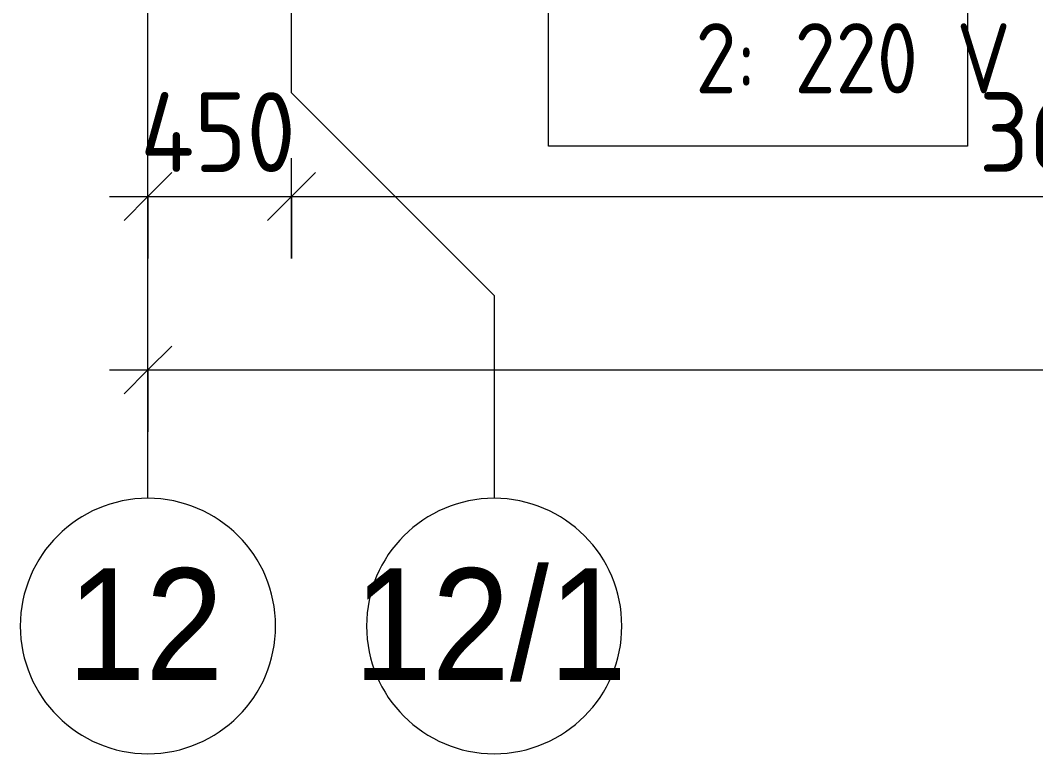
# Model space of a CAD drawing. Header units: millimetres. Extents: x 35111 to 235598, y -8553 to 29000.
# Drawn here: x 37910 to 41092, y -2706 to -409 of the extents above; entities that cross this region are included whole.
import ezdxf

# ---------------------------------------------------------------- set-up
doc = ezdxf.new("R2010")
doc.units = ezdxf.units.MM
for name, color, linetype, lineweight in [('A-ANNO-DIMS', 7, 'Continuous', 9), ('A-ANNO-DIMS-100', 7, 'Continuous', 9), ('E-ELEC-FIXT-IDEN', 7, 'Continuous', 9), ('Оси', 7, 'Continuous', 9), ('Оси-1', 7, 'Continuous', 20)]:
    doc.layers.add(name, color=color, linetype=linetype, lineweight=lineweight)
doc.styles.add('Arial', font='arial.ttf', dxfattribs={"width": 0.9, "height": 350})
doc.styles.add('GOST Common_1', font='GOST_Common.ttf', dxfattribs={"width": 0.9, "height": 220})
doc.styles.add('ISOCPEUR', font='isocpeur.ttf', dxfattribs={"width": 0.9, "height": 250})
doc.dimstyles.new('ISO-2_5_0_9К_БОЛЬШОЙ', dxfattribs={"dimscale": 304.8, "dimtxt": 248.995294, "dimasz": 0.492126, "dimexe": 0.393701, "dimexo": 0.984252, "dimgap": 0, "dimtad": 1, "dimdec": 0, "dimrnd": 10, "dimzin": 0, "dimdsep": 46, "dimtxsty": 'ISOCPEUR', "dimblk1": 'OBLIQUE', "dimblk2": 'OBLIQUE', "dimsah": 1, "dimcen": 0.09, "dimdle": 0.393701, "dimazin": 0, "dimtfac": 1, "dimtdec": 4, "dimtix": 1, "dimtmove": 0, "dimatfit": 3, "dimfxl": 1, "dimtvp": 1, "dimtolj": 1, "dimtzin": 0, "dimarcsym": 2})
doc.dimstyles.new('ISO-2_5_0_9К_БОЛЬШОЙ_1', dxfattribs={"dimscale": 304.8, "dimtxt": 248.995294, "dimasz": 0.492126, "dimexe": 0.393701, "dimexo": 0.984252, "dimgap": 0, "dimtad": 1, "dimdec": 0, "dimrnd": 10, "dimzin": 0, "dimdsep": 46, "dimtxsty": 'ISOCPEUR', "dimblk1": 'OBLIQUE', "dimblk2": 'OBLIQUE', "dimsah": 1, "dimcen": 0.09, "dimdle": 0.393701, "dimazin": 0, "dimtfac": 1, "dimtdec": 4, "dimtix": 1, "dimtmove": 2, "dimatfit": 3, "dimfxl": 1, "dimtvp": 1, "dimtolj": 1, "dimtzin": 0, "dimarcsym": 2})

# ---------------------------------------------------------------- blocks, each defined once
blk = doc.blocks.new('Ось сетки - D8-29747960-План размещения напольных электротехнических лючков и розеток 3 этажа в осях 12-23')
at = {"layer": 'Оси-1'}
for start, end in [(360, 180), (180, 360)]:
    blk.add_arc((0, 0), 4, start, end, dxfattribs=at)
blk = doc.blocks.new('DIMBLOCK36-План размещения напольных электротехнических лючков и розеток 3 этажа в осях 12-23')
at = {"layer": 'A-ANNO-DIMS-100'}
for p, q in [((38310, -1698.2), (38310, -1384.2)), ((84560, -1698.2), (84560, -1384.2)), ((38190, -1504.2), (84680, -1504.2)), ((38310, -1504.2), (38310, -1698.2)), ((84560, -1504.2), (84560, -1698.2))]:
    blk.add_line(p, q, dxfattribs=at)
at = {"layer": 'A-ANNO-DIMS-100', "lineweight": 20}
for p, q in [((38310, -1504.2), (38385, -1429.2)), ((84560, -1504.2), (84635, -1429.2)), ((38310, -1504.2), (38235, -1579.2)), ((84560, -1504.2), (84485, -1579.2))]:
    blk.add_line(p, q, dxfattribs=at)
at = {"layer": 'A-ANNO-DIMS-100', "color": 0, "insert": (61028, -1177.6), "char_height": 250, "width": 976.828, "attachment_point": 1, "line_spacing_factor": 1.149209, "style": 'ISOCPEUR'}
blk.add_mtext('46250', dxfattribs=at)
blk = doc.blocks.new('_Oblique')
at = {"color": 0, "linetype": 'ByBlock', "lineweight": -2}
blk.add_line((-0.5, -0.5), (0.5, 0.5), dxfattribs=at)
blk = doc.blocks.new('DIMBLOCK37-План размещения напольных электротехнических лючков и розеток 3 этажа в осях 12-23')
at = {"layer": 'A-ANNO-DIMS-100'}
for p, q in [((38310, -1154.7), (38310, -840.7)), ((38760, -1154.7), (38760, -840.7)), ((38190, -960.7), (38760, -960.7)), ((38310, -960.7), (38310, -1154.7)), ((38760, -960.7), (38760, -1154.7))]:
    blk.add_line(p, q, dxfattribs=at)
at = {"layer": 'A-ANNO-DIMS-100', "lineweight": 20}
for p, q in [((38310, -960.7), (38385, -885.7)), ((38760, -960.7), (38835, -885.7)), ((38310, -960.7), (38235, -1035.7)), ((38760, -960.7), (38685, -1035.7))]:
    blk.add_line(p, q, dxfattribs=at)
at = {"layer": 'A-ANNO-DIMS-100', "color": 0, "insert": (38286, -634.1), "char_height": 250, "width": 597.589, "attachment_point": 1, "line_spacing_factor": 1.149209, "style": 'ISOCPEUR'}
blk.add_mtext('450', dxfattribs=at)
blk = doc.blocks.new('DIMBLOCK38-План размещения напольных электротехнических лючков и розеток 3 этажа в осях 12-23')
at = {"layer": 'A-ANNO-DIMS-100'}
for p, q in [((38760, -1154.7), (38760, -840.7)), ((42360, -1154.7), (42360, -840.7)), ((38760, -960.7), (42360, -960.7)), ((38760, -960.7), (38760, -1154.7)), ((42360, -960.7), (42360, -1154.7))]:
    blk.add_line(p, q, dxfattribs=at)
at = {"layer": 'A-ANNO-DIMS-100', "lineweight": 20}
for p, q in [((38760, -960.7), (38835, -885.7)), ((42360, -960.7), (42435, -885.7)), ((38760, -960.7), (38685, -1035.7)), ((42360, -960.7), (42285, -1035.7))]:
    blk.add_line(p, q, dxfattribs=at)
at = {"layer": 'A-ANNO-DIMS-100', "color": 0, "insert": (40913.8, -634.1), "char_height": 250, "width": 758.478, "attachment_point": 1, "line_spacing_factor": 1.149209, "style": 'ISOCPEUR'}
blk.add_mtext('3600', dxfattribs=at)

msp = doc.modelspace()

# ---------------------------------------------------------------- linework, layer by layer
at = {"layer": 'E-ELEC-FIXT-IDEN', "flags": 128}
msp.add_lwpolyline([(39564.8, 487.6), (40878.1, 487.6), (40878.1, -803.4), (39564.8, -803.4)], close=True, dxfattribs=at)
at = {"layer": 'Оси'}
for p, q in [((38760, -636.3), (38760, 1863.7)), ((38310, -1906.3), (38310, 593.7)), ((38760, -636.3), (39395, -1271.3)), ((39395, -1271.3), (39395, -1906.3))]:
    msp.add_line(p, q, dxfattribs=at)

# ---------------------------------------------------------------- block references
at = {"layer": 'Оси-1', "xscale": 99.99999999999993, "yscale": 99.99999999999993, "zscale": 99.99999999999993}
for p in [(38310, -2306.3), (39395, -2306.3)]:
    msp.add_blockref('Ось сетки - D8-29747960-План размещения напольных электротехнических лючков и розеток 3 этажа в осях 12-23', p, dxfattribs=at)

# ---------------------------------------------------------------- texts
at = {"layer": 'E-ELEC-FIXT-IDEN', "insert": (39664.8, -417.7), "char_height": 220, "width": 1342.025, "attachment_point": 1, "style": 'GOST Common_1'}
msp.add_mtext('   2: 220 V', dxfattribs=at)
at = {"layer": 'Оси', "char_height": 350, "attachment_point": 1, "style": 'Arial'}
for s, insert, width in [('12', (38057.4, -2125.6), 606.076), ('12/1', (38954.7, -2125.6), 1060.633)]:
    msp.add_mtext(s, dxfattribs=dict(at, insert=insert, width=width))

# ---------------------------------------------------------------- dimensions: what is measured, and where the dimension line sits
at = {"layer": 'A-ANNO-DIMS'}
for base, p1, p2, override, picture, middle in [((38760, -960.7), (38310, -854.7), (38760, -854.7), {"dimpost": '<>', "dimfxl": 450}, 'DIMBLOCK37-План размещения напольных электротехнических лючков и розеток 3 этажа в осях 12-23', (38535, -835.7)), ((84560, -1504.2), (38310, -1398.2), (84560, -1398.2), {"dimpost": '<>', "dimfxl": 46250}, 'DIMBLOCK36-План размещения напольных электротехнических лючков и розеток 3 этажа в осях 12-23', (61435, -1379.2))]:
    dim = msp.add_linear_dim(base=base, p1=p1, p2=p2, dimstyle='ISO-2_5_0_9К_БОЛЬШОЙ', override=override, dxfattribs=at)
    dim.commit()
    dim.dimension.update_dxf_attribs({"geometry": picture, "text_midpoint": middle})
dim = msp.add_linear_dim(base=(42360, -960.7), p1=(38760, -854.7), p2=(42360, -854.7), dimstyle='ISO-2_5_0_9К_БОЛЬШОЙ_1', override={"dimpost": '<>', "dimfxl": 3600}, dxfattribs=at)
dim.commit()
dim.dimension.update_dxf_attribs({"geometry": 'DIMBLOCK38-План размещения напольных электротехнических лючков и розеток 3 этажа в осях 12-23', "text_midpoint": (41293, -800.8), "dimtype": 160})

doc.saveas('drawing.dxf')
